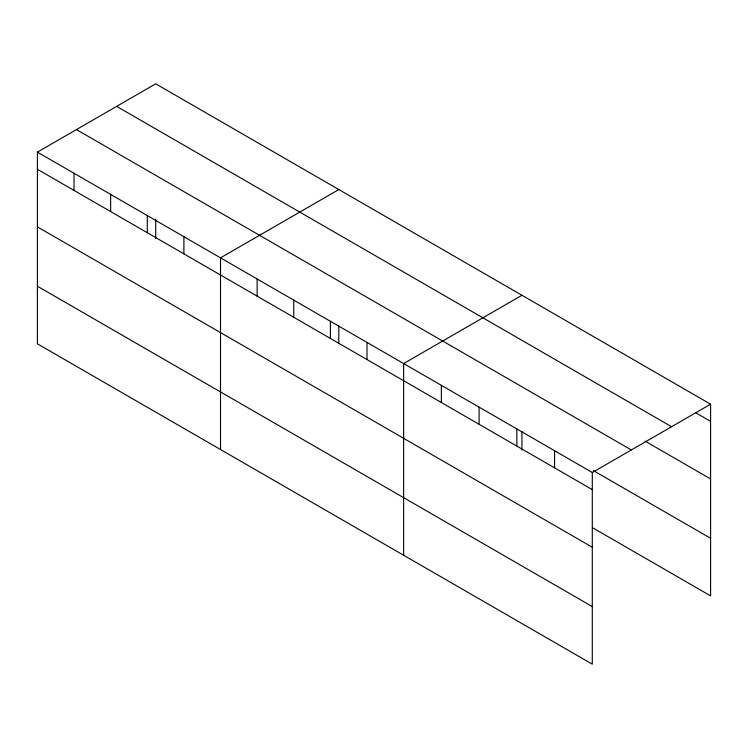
<?xml version="1.0" encoding="UTF-8"?>
<svg xmlns="http://www.w3.org/2000/svg" width="748" height="748" viewBox="0 0 748 748"><rect width="100%" height="100%" fill="white"/><g stroke="black" fill="none" stroke-linecap="round" stroke-linejoin="round"><path stroke-width="1.12" d="M37.4 152.125L592.294 472.493L592.294 664.177L37.4 343.809L37.4 152.125L155.706 83.823L710.6 404.191L710.6 595.875L592.435 527.658M338.816 189.543L220.52 257.845L220.52 449.529M521.936 295.264L403.63 363.565L403.63 555.25M592.294 472.493L710.6 404.191M695.705 412.746L710.6 421.339M116.66 106.366L671.564 426.725M645.066 441.105L710.6 478.935M76.436 129.582L631.34 449.95M593.426 470.632L710.6 538.28M37.4 169.282L592.294 489.641M37.4 226.878L592.294 547.237M37.4 286.213L592.294 606.581M554.567 450.707L554.567 467.855M521.936 431.661L521.936 450.09M516.831 428.922L516.831 446.079M479.094 407.136L479.094 424.294M441.367 385.351L441.367 402.508M367.006 342.425L367.006 359.573M338.816 325.941L338.816 343.22M330.382 321.275L330.382 338.433M293.758 300.135L293.758 317.283M257.134 278.995L257.134 296.143M183.896 236.705L183.896 253.853M155.706 219.061L155.706 238.649M147.272 215.555L147.272 232.712M110.648 194.415L110.648 211.562M74.024 173.265L74.024 190.422"/></g></svg>
